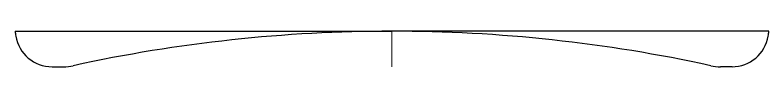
# Model space of a CAD drawing. Extents: x 407 to 920, y -71 to 445.
# Drawn here: x 771.6 to 837.4, y 252.8 to 255.9 of the extents above; entities that cross this region are included whole.
import ezdxf

# ---------------------------------------------------------------- set-up
doc = ezdxf.new("R2010")
doc.units = 0
doc.header["$LTSCALE"] = 7
doc.header["$MEASUREMENT"] = 0
doc.layers.get('0').update_dxf_attribs({"linetype": 'CONTINUOUS', "lineweight": 15})
doc.layers.add('3', color=3, linetype='CONTINUOUS', lineweight=30)

msp = doc.modelspace()

# ---------------------------------------------------------------- linework, layer by layer
msp.add_line((804.517, 255.866), (804.517, 252.766))
at = {"layer": '3'}
for p, q in [((771.592, 255.866), (804.517, 255.866)), ((837.442, 255.866), (804.517, 255.866)), ((774.818, 252.766), (775.818, 252.766)), ((834.217, 252.766), (833.217, 252.766))]:
    msp.add_line(p, q, dxfattribs=at)
for centre, radius, start, end in [((837.967, 266.366), 67.2, 188.9893, 189.35204), ((804.517, 125.465), 130.401, 90, 102.3298), ((804.517, 125.465), 130.401, 77.6702, 90), ((771.068, 266.366), 67.2, 350.64796, 351.0107), ((774.818, 255.966), 3.2, 189.35204, 270), ((834.217, 255.966), 3.2, 270, 350.64796), ((775.818, 256.766), 4, 270, 282.3298), ((833.217, 256.766), 4, 257.6702, 270)]:
    msp.add_arc(centre, radius, start, end, dxfattribs=at)

doc.saveas('drawing.dxf')
